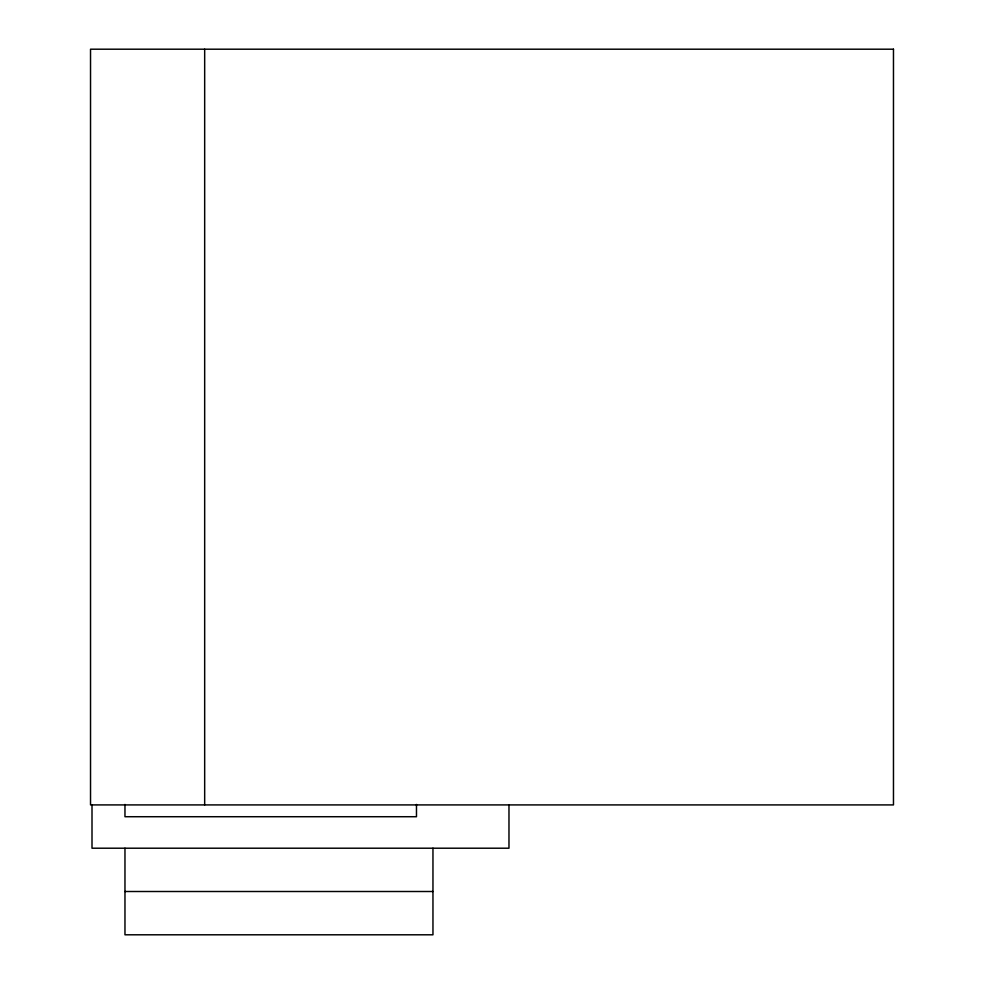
<?xml version="1.0" encoding="UTF-8"?>
<svg xmlns="http://www.w3.org/2000/svg" width="984" height="984" viewBox="0 0 984 984"><rect width="100%" height="100%" fill="white"/><g stroke="black" fill="none" stroke-linecap="round" stroke-linejoin="round"><path stroke-width="1.48" d="M124.968 891.504L432.96 891.504M508.974 805.183L508.974 848.208L92.004 848.208L92.004 805.183M432.96 848.208L432.96 934.8L124.968 934.8L124.968 848.208M416.478 804.445L416.478 816.72L124.968 816.72L124.968 804.445M204.672 49.2L204.672 804.912M893.472 49.2L90.528 49.2L90.528 804.912L893.472 804.912L893.472 49.2"/></g></svg>
